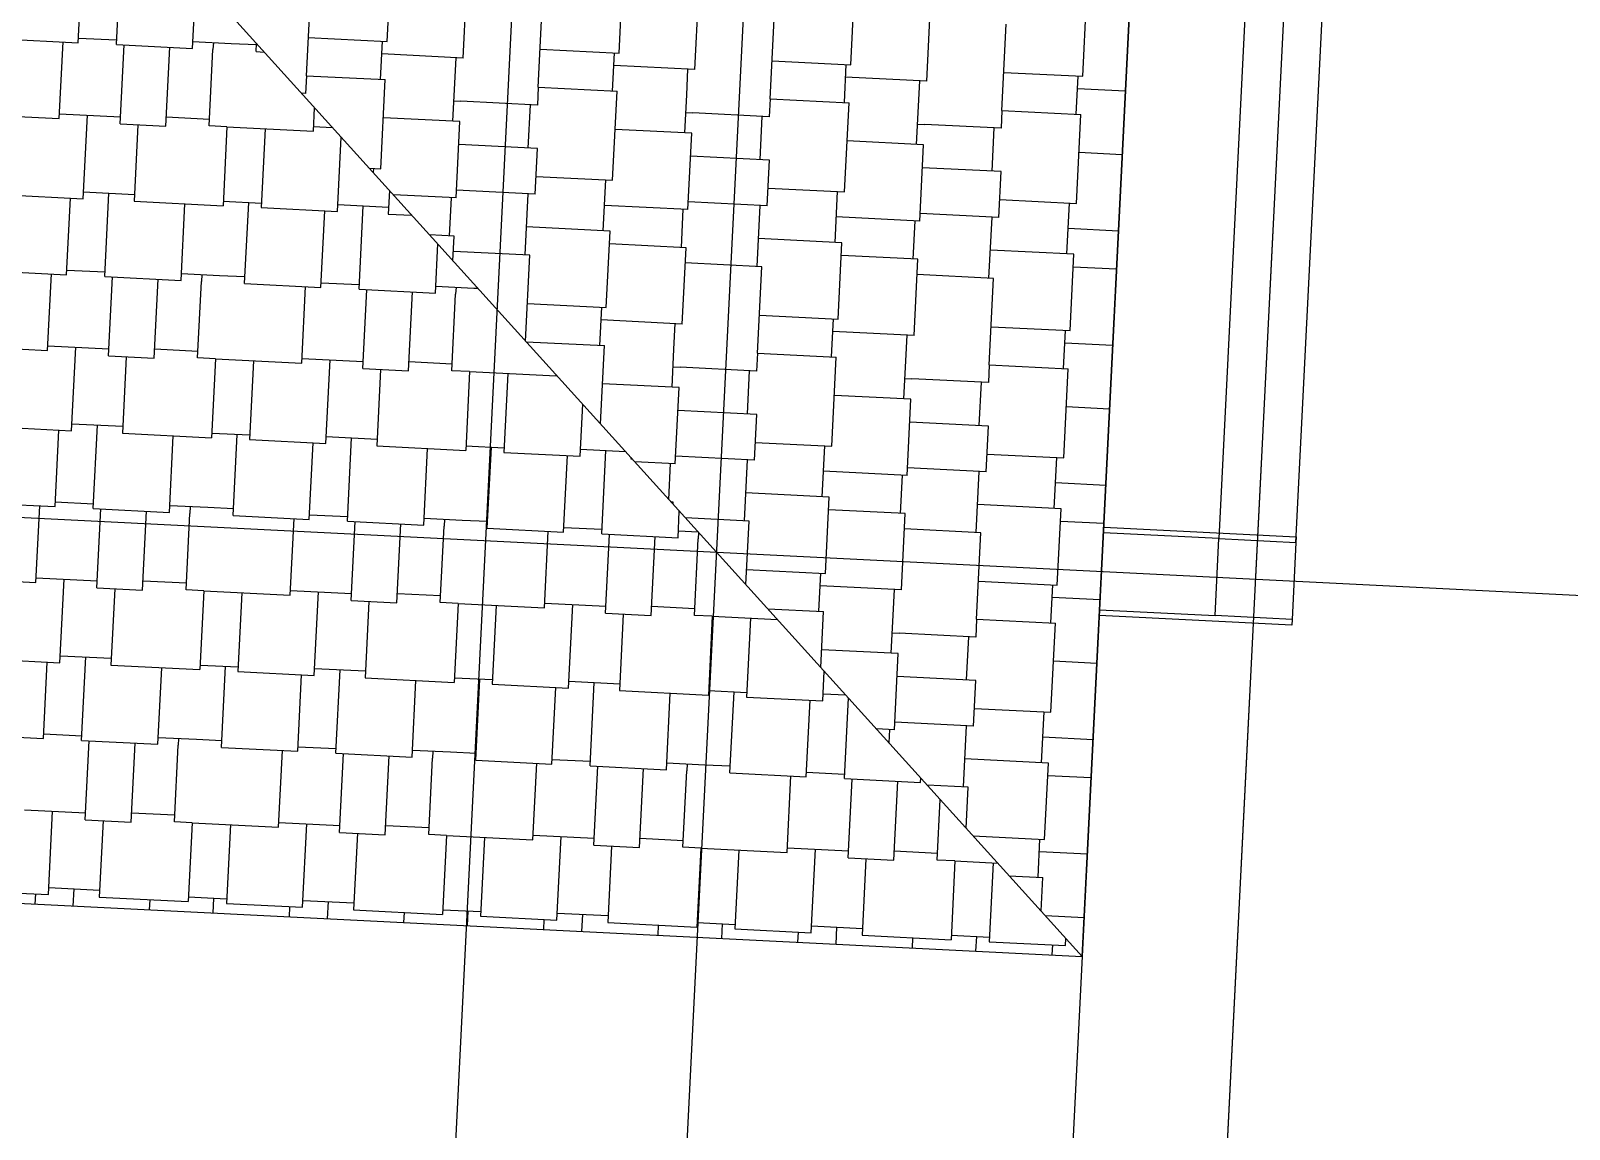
# Model space of a CAD drawing. Extents: x 549999 to 550212, y 1838161 to 1838467.
# Drawn here: x 550174.598 to 550178.589, y 1838343.443 to 1838346.291 of the extents above; entities that cross this region are included whole.
import ezdxf

# ---------------------------------------------------------------- set-up
doc = ezdxf.new("R2010")
doc.units = 0
for name, color, linetype in [('Level 18', 7, 'Continuous'), ('Level 20', 7, 'Continuous'), ('Level 27', 7, 'Continuous'), ('Level 37', 7, 'Continuous'), ('Level 4', 7, 'Continuous'), ('Level 42', 7, 'Continuous'), ('Level 6', 7, 'Continuous')]:
    doc.layers.add(name, color=color, linetype=linetype)

msp = doc.modelspace()

# ---------------------------------------------------------------- linework, layer by layer
at = {"layer": 'Level 18'}
for p, q in [((550176.528, 1838359.9792), (550175.4671, 1838338.7578)), ((550177.1273, 1838359.9493), (550176.0664, 1838338.7278)), ((550178.5255, 1838359.8794), (550177.4646, 1838338.6579)), ((550165.0338, 1838345.5067), (550183.9373, 1838344.5616))]:
    msp.add_line(p, q, dxfattribs=at)
at = {"layer": 'Level 20'}
for p, q in [((550183.2099, 1838461.5918), (550177.1149, 1838339.6741)), ((550183.6094, 1838461.5718), (550177.5144, 1838339.6541))]:
    msp.add_line(p, q, dxfattribs=at)
at = {"layer": 'Level 27'}
for p, q in [((550177.85, 1838348.3703), (550177.6803, 1838344.9745)), ((550177.88, 1838344.9646), (550178.0498, 1838348.3603)), ((550177.6803, 1838344.9745), (550177.3806, 1838344.9895)), ((550177.6703, 1838344.7748), (550177.6803, 1838344.9745)), ((550177.6803, 1838344.9745), (550177.88, 1838344.9646)), ((550177.3707, 1838344.7898), (550177.6703, 1838344.7748))]:
    msp.add_line(p, q, dxfattribs=at)
at = {"layer": 'Level 37'}
for p, q in [((550177.3257, 1838343.8909), (550177.855, 1838354.4777)), ((550173.3881, 1838348.2429), (550177.3257, 1838343.8909)), ((550169.0361, 1838344.3053), (550177.3257, 1838343.8909))]:
    msp.add_line(p, q, dxfattribs=at)
at = {"layer": 'Level 4'}
for p, q in [((550177.3814, 1838345.0045), (550177.8808, 1838344.9795)), ((550177.6703, 1838344.7748), (550177.6803, 1838344.9745)), ((550177.6803, 1838344.9745), (550177.88, 1838344.9646)), ((550177.8808, 1838344.9795), (550177.88, 1838344.9646)), ((550177.8693, 1838344.7498), (550177.3699, 1838344.7748)), ((550177.87, 1838344.7648), (550177.6703, 1838344.7748)), ((550177.87, 1838344.7648), (550177.8693, 1838344.7498))]:
    msp.add_line(p, q, dxfattribs=at)
at = {"layer": 'Level 42'}
for p, q in [((550174.8202, 1838346.2555), (550174.831, 1838346.472)), ((550175.5226, 1838346.2636), (550175.5325, 1838346.4615)), ((550174.7212, 1838346.2604), (550174.7312, 1838346.4589)), ((550175.018, 1838346.2456), (550175.0273, 1838346.4312)), ((550176.1241, 1838346.2335), (550176.134, 1838346.4314)), ((550175.3132, 1838346.1749), (550175.3244, 1838346.3991)), ((550175.7195, 1838346.2207), (550175.7294, 1838346.4186)), ((550176.321, 1838346.1906), (550176.3309, 1838346.3885)), ((550176.7256, 1838346.2034), (550176.7355, 1838346.4013)), ((550175.9147, 1838346.1448), (550175.9259, 1838346.3691)), ((550176.9224, 1838346.1605), (550176.9323, 1838346.3584)), ((550177.3271, 1838346.1734), (550177.337, 1838346.3712)), ((550176.5162, 1838346.1147), (550176.5274, 1838346.339)), ((550177.1176, 1838346.0847), (550177.1288, 1838346.3089)), ((550174.5234, 1838346.2703), (550174.7212, 1838346.2604)), ((550174.6717, 1838346.0639), (550174.6817, 1838346.2624)), ((550174.7218, 1838346.2725), (550174.8208, 1838346.2675)), ((550175.0189, 1838346.2636), (550175.1179, 1838346.2587)), ((550175.0717, 1838346.261), (550175.0708, 1838346.2429)), ((550175.3181, 1838346.2738), (550175.5226, 1838346.2636)), ((550175.5057, 1838346.1652), (550175.5106, 1838346.2642)), ((550174.8202, 1838346.2555), (550175.018, 1838346.2456)), ((550174.8297, 1838346.05), (550174.84, 1838346.2545)), ((550174.9485, 1838346.044), (550174.9587, 1838346.2486)), ((550175.0609, 1838346.0445), (550175.0708, 1838346.2429)), ((550175.1179, 1838346.2587), (550175.1838, 1838346.2554)), ((550175.1829, 1838346.2373), (550175.184, 1838346.2581)), ((550175.1829, 1838346.2373), (550175.2037, 1838346.2363)), ((550175.7195, 1838346.2207), (550175.509, 1838346.2312)), ((550175.6981, 1838346.1556), (550175.7014, 1838346.2216)), ((550175.9196, 1838346.2437), (550176.1241, 1838346.2335)), ((550176.1071, 1838346.1352), (550176.1121, 1838346.2341)), ((550176.321, 1838346.1906), (550176.1104, 1838346.2011)), ((550176.2996, 1838346.1256), (550176.3029, 1838346.1915)), ((550176.5211, 1838346.2137), (550176.7256, 1838346.2034)), ((550176.7086, 1838346.1051), (550176.7136, 1838346.204)), ((550177.1226, 1838346.1836), (550177.3271, 1838346.1734)), ((550175.3132, 1838346.1749), (550175.3109, 1838346.1287)), ((550175.3132, 1838346.1749), (550175.5177, 1838346.1646)), ((550175.5062, 1838345.9338), (550175.5177, 1838346.1646)), ((550175.6932, 1838346.0567), (550175.6981, 1838346.1556)), ((550175.9147, 1838346.1448), (550175.9124, 1838346.0986)), ((550175.9147, 1838346.1448), (550176.1192, 1838346.1346)), ((550176.9224, 1838346.1605), (550176.7119, 1838346.1711)), ((550176.9011, 1838346.0955), (550176.9044, 1838346.1614)), ((550177.3101, 1838346.075), (550177.3151, 1838346.174)), ((550177.4379, 1838346.1348), (550177.3134, 1838346.141)), ((550175.3109, 1838346.1287), (550175.3005, 1838346.1292)), ((550175.6958, 1838346.1095), (550175.7139, 1838346.1086)), ((550175.9124, 1838346.0986), (550175.7139, 1838346.1086)), ((550176.1076, 1838345.9037), (550176.1192, 1838346.1346)), ((550176.2947, 1838346.0266), (550176.2996, 1838346.1256)), ((550176.5162, 1838346.1147), (550176.5138, 1838346.0686)), ((550176.5162, 1838346.1147), (550176.7207, 1838346.1045)), ((550176.7091, 1838345.8737), (550176.7207, 1838346.1045)), ((550174.4475, 1838346.0751), (550174.6717, 1838346.0639)), ((550174.6723, 1838346.0759), (550174.8306, 1838346.068)), ((550174.7341, 1838345.8558), (550174.7449, 1838346.0723)), ((550174.9497, 1838346.0681), (550175.0618, 1838346.0625)), ((550175.3313, 1838346.0309), (550175.3344, 1838346.0918)), ((550175.7112, 1838346.0558), (550175.5127, 1838346.0657)), ((550175.8887, 1838345.9874), (550175.8943, 1838346.0995)), ((550176.2973, 1838346.0794), (550176.3154, 1838346.0785)), ((550176.5138, 1838346.0686), (550176.3154, 1838346.0785)), ((550176.4902, 1838345.9573), (550176.4958, 1838346.0695)), ((550176.8962, 1838345.9965), (550176.9011, 1838346.0955)), ((550177.1176, 1838346.0847), (550177.1153, 1838346.0385)), ((550177.1176, 1838346.0847), (550177.3221, 1838346.0744)), ((550177.3106, 1838345.8436), (550177.3221, 1838346.0744)), ((550174.8297, 1838346.05), (550174.9485, 1838346.044)), ((550174.8759, 1838346.0477), (550174.866, 1838345.8492)), ((550175.1071, 1838346.0422), (550175.0609, 1838346.0445)), ((550175.1071, 1838346.0422), (550175.0968, 1838345.8376)), ((550175.1071, 1838346.0422), (550175.3313, 1838346.0309)), ((550175.206, 1838346.0372), (550175.1958, 1838345.8327)), ((550175.3319, 1838346.043), (550175.3808, 1838346.0405)), ((550175.7013, 1838345.8579), (550175.7112, 1838346.0558)), ((550176.3127, 1838346.0257), (550176.1142, 1838346.0356)), ((550176.3028, 1838345.8278), (550176.3127, 1838346.0257)), ((550176.8988, 1838346.0493), (550176.9168, 1838346.0484)), ((550177.1153, 1838346.0385), (550176.9168, 1838346.0484)), ((550177.0917, 1838345.9273), (550177.0973, 1838346.0394)), ((550175.3936, 1838345.8228), (550175.4033, 1838346.0157)), ((550175.9128, 1838345.9862), (550175.7083, 1838345.9964)), ((550175.9068, 1838345.8675), (550175.9128, 1838345.9862)), ((550176.9142, 1838345.9956), (550176.7157, 1838346.0056)), ((550176.9043, 1838345.7978), (550176.9142, 1838345.9956)), ((550176.5143, 1838345.9561), (550176.3098, 1838345.9664)), ((550176.5083, 1838345.8374), (550176.5143, 1838345.9561)), ((550177.4297, 1838345.9699), (550177.3172, 1838345.9755)), ((550175.476, 1838345.9353), (550175.5062, 1838345.9338)), ((550175.4875, 1838345.9226), (550175.4881, 1838345.9347)), ((550175.9091, 1838345.9136), (550176.1076, 1838345.9037)), ((550176.083, 1838345.7727), (550176.0896, 1838345.9046)), ((550177.1157, 1838345.9261), (550176.9112, 1838345.9363)), ((550177.1098, 1838345.8073), (550177.1157, 1838345.9261)), ((550174.5362, 1838345.8657), (550174.7341, 1838345.8558)), ((550174.735, 1838345.8738), (550174.8669, 1838345.8672)), ((550174.7901, 1838345.654), (550174.8009, 1838345.8705)), ((550175.5286, 1838345.8772), (550175.5256, 1838345.8162)), ((550175.7013, 1838345.8579), (550175.5387, 1838345.866)), ((550175.9068, 1838345.8675), (550175.7023, 1838345.8777)), ((550175.8809, 1838345.7101), (550175.8888, 1838345.8684)), ((550176.5106, 1838345.8836), (550176.7091, 1838345.8737)), ((550176.6845, 1838345.7426), (550176.6911, 1838345.8746)), ((550174.6912, 1838345.6589), (550174.7011, 1838345.8574)), ((550174.866, 1838345.8492), (550175.0968, 1838345.8376)), ((550174.988, 1838345.6441), (550174.9979, 1838345.8426)), ((550175.0974, 1838345.8497), (550175.1964, 1838345.8447)), ((550175.1529, 1838345.6359), (550175.1634, 1838345.8464)), ((550175.1958, 1838345.8327), (550175.3936, 1838345.8228)), ((550175.3507, 1838345.626), (550175.3607, 1838345.8245)), ((550175.3945, 1838345.8409), (550175.5265, 1838345.8343)), ((550175.4497, 1838345.621), (550175.4605, 1838345.8376)), ((550175.6844, 1838345.7596), (550175.6893, 1838345.8585)), ((550176.3028, 1838345.8278), (550176.0863, 1838345.8387)), ((550176.2859, 1838345.7295), (550176.2908, 1838345.8284)), ((550176.5083, 1838345.8374), (550176.3038, 1838345.8476)), ((550176.4824, 1838345.68), (550176.4903, 1838345.8383)), ((550177.1121, 1838345.8535), (550177.3106, 1838345.8436)), ((550177.286, 1838345.7126), (550177.2926, 1838345.8445)), ((550175.5256, 1838345.8162), (550175.5865, 1838345.8132)), ((550176.101, 1838345.7718), (550175.8845, 1838345.7826)), ((550176.9043, 1838345.7978), (550176.6878, 1838345.8086)), ((550176.8873, 1838345.6994), (550176.8923, 1838345.7984)), ((550177.1098, 1838345.8073), (550176.9053, 1838345.8176)), ((550177.0838, 1838345.6499), (550177.0918, 1838345.8082)), ((550175.6964, 1838345.759), (550175.6326, 1838345.7622)), ((550175.6932, 1838345.6952), (550175.6964, 1838345.759)), ((550176.0911, 1838345.5739), (550176.101, 1838345.7718)), ((550176.7025, 1838345.7417), (550176.486, 1838345.7526)), ((550176.6926, 1838345.5439), (550176.7025, 1838345.7417)), ((550177.4198, 1838345.772), (550177.2893, 1838345.7785)), ((550175.6476, 1838345.6111), (550175.6539, 1838345.7386)), ((550175.8929, 1838345.7095), (550175.6944, 1838345.7194)), ((550175.8818, 1838345.4868), (550175.8929, 1838345.7095)), ((550176.2979, 1838345.7289), (550176.0994, 1838345.7388)), ((550176.288, 1838345.531), (550176.2979, 1838345.7289)), ((550176.8994, 1838345.6988), (550176.7009, 1838345.7088)), ((550177.304, 1838345.7117), (550177.0875, 1838345.7225)), ((550177.2941, 1838345.5138), (550177.304, 1838345.7117)), ((550174.4933, 1838345.6688), (550174.6912, 1838345.6589)), ((550174.6417, 1838345.4624), (550174.6516, 1838345.6609)), ((550174.6918, 1838345.671), (550174.7907, 1838345.666)), ((550174.9889, 1838345.6621), (550175.0878, 1838345.6572)), ((550176.4944, 1838345.6794), (550176.2959, 1838345.6893)), ((550176.4832, 1838345.4552), (550176.4944, 1838345.6794)), ((550176.8895, 1838345.501), (550176.8994, 1838345.6988)), ((550177.4148, 1838345.6731), (550177.3024, 1838345.6787)), ((550174.7901, 1838345.654), (550174.988, 1838345.6441)), ((550174.7997, 1838345.4485), (550174.8099, 1838345.653)), ((550174.9184, 1838345.4426), (550174.9286, 1838345.6471)), ((550175.0308, 1838345.443), (550175.0407, 1838345.6415)), ((550175.0416, 1838345.6595), (550175.0407, 1838345.6415)), ((550175.0878, 1838345.6572), (550175.1538, 1838345.6539)), ((550175.1529, 1838345.6359), (550175.3507, 1838345.626)), ((550175.3012, 1838345.4295), (550175.3112, 1838345.6279)), ((550175.3513, 1838345.638), (550175.4503, 1838345.6331)), ((550175.4497, 1838345.621), (550175.6476, 1838345.6111)), ((550175.6485, 1838345.6292), (550175.7474, 1838345.6242)), ((550175.7012, 1838345.6265), (550175.7003, 1838345.6085)), ((550175.7474, 1838345.6242), (550175.7579, 1838345.6237)), ((550177.0959, 1838345.6493), (550176.8974, 1838345.6593)), ((550177.0847, 1838345.4251), (550177.0959, 1838345.6493)), ((550175.4592, 1838345.4155), (550175.4695, 1838345.62)), ((550175.578, 1838345.4096), (550175.5882, 1838345.6141)), ((550175.6904, 1838345.41), (550175.7003, 1838345.6085)), ((550175.8866, 1838345.5842), (550176.0911, 1838345.5739)), ((550176.0742, 1838345.4756), (550176.0791, 1838345.5745)), ((550176.288, 1838345.531), (550176.0775, 1838345.5416)), ((550176.4881, 1838345.5541), (550176.6926, 1838345.5439)), ((550176.6757, 1838345.4455), (550176.6806, 1838345.5445)), ((550176.2666, 1838345.466), (550176.2699, 1838345.5319)), ((550176.8895, 1838345.501), (550176.679, 1838345.5115)), ((550176.8681, 1838345.4359), (550176.8714, 1838345.5019)), ((550177.0896, 1838345.524), (550177.2941, 1838345.5138)), ((550177.2771, 1838345.4155), (550177.2821, 1838345.5144)), ((550174.4174, 1838345.4736), (550174.6417, 1838345.4624)), ((550174.6423, 1838345.4745), (550174.8006, 1838345.4665)), ((550174.704, 1838345.2543), (550174.7148, 1838345.4708)), ((550174.9196, 1838345.4666), (550175.0317, 1838345.461)), ((550175.8833, 1838345.4851), (550176.0862, 1838345.475)), ((550176.0761, 1838345.2721), (550176.0862, 1838345.475)), ((550176.2617, 1838345.367), (550176.2666, 1838345.466)), ((550177.4049, 1838345.4752), (550177.2804, 1838345.4814)), ((550174.7997, 1838345.4485), (550174.9184, 1838345.4426)), ((550174.8458, 1838345.4462), (550174.8359, 1838345.2477)), ((550175.077, 1838345.4407), (550175.0308, 1838345.443)), ((550175.077, 1838345.4407), (550175.0668, 1838345.2362)), ((550175.077, 1838345.4407), (550175.3012, 1838345.4295)), ((550175.1759, 1838345.4357), (550175.1657, 1838345.2312)), ((550175.3018, 1838345.4415), (550175.4601, 1838345.4336)), ((550175.3636, 1838345.2213), (550175.3744, 1838345.4379)), ((550175.5792, 1838345.4337), (550175.6913, 1838345.428)), ((550176.4832, 1838345.4552), (550176.4809, 1838345.409)), ((550176.4832, 1838345.4552), (550176.6877, 1838345.4449)), ((550176.6761, 1838345.2141), (550176.6877, 1838345.4449)), ((550176.8632, 1838345.337), (550176.8681, 1838345.4359)), ((550177.0847, 1838345.4251), (550177.0824, 1838345.3789)), ((550177.0847, 1838345.4251), (550177.2892, 1838345.4149)), ((550175.4592, 1838345.4155), (550175.578, 1838345.4096)), ((550175.5054, 1838345.4132), (550175.4955, 1838345.2147)), ((550175.7366, 1838345.4077), (550175.6904, 1838345.41)), ((550175.7366, 1838345.4077), (550175.7263, 1838345.2032)), ((550175.7366, 1838345.4077), (550175.9608, 1838345.3965)), ((550175.8355, 1838345.4027), (550175.8253, 1838345.1982)), ((550175.9608, 1838345.3965), (550175.961, 1838345.3993)), ((550176.2643, 1838345.4198), (550176.2824, 1838345.4189)), ((550176.4809, 1838345.409), (550176.2824, 1838345.4189)), ((550176.4572, 1838345.2978), (550176.4628, 1838345.4099)), ((550176.8658, 1838345.3897), (550176.8839, 1838345.3888)), ((550177.0824, 1838345.3789), (550176.8839, 1838345.3888)), ((550177.2776, 1838345.184), (550177.2892, 1838345.4149)), ((550176.2797, 1838345.3661), (550176.0813, 1838345.3761)), ((550176.2699, 1838345.1683), (550176.2797, 1838345.3661)), ((550176.8812, 1838345.3361), (550176.6827, 1838345.346)), ((550177.0587, 1838345.2677), (550177.0643, 1838345.3798)), ((550176.0232, 1838345.1884), (550176.0299, 1838345.3231)), ((550176.4813, 1838345.2966), (550176.2768, 1838345.3068)), ((550176.8713, 1838345.1382), (550176.8812, 1838345.3361)), ((550177.3967, 1838345.3103), (550177.2842, 1838345.3159)), ((550174.5061, 1838345.2642), (550174.704, 1838345.2543)), ((550174.7049, 1838345.2723), (550174.8368, 1838345.2657)), ((550174.76, 1838345.0525), (550174.7709, 1838345.269)), ((550176.4753, 1838345.1778), (550176.4813, 1838345.2966)), ((550177.0828, 1838345.2665), (550176.8783, 1838345.2767)), ((550177.0768, 1838345.1478), (550177.0828, 1838345.2665)), ((550174.6611, 1838345.0575), (550174.671, 1838345.2559)), ((550174.8359, 1838345.2477), (550175.0668, 1838345.2362)), ((550174.9579, 1838345.0426), (550174.9678, 1838345.2411)), ((550175.0674, 1838345.2482), (550175.1663, 1838345.2432)), ((550175.1228, 1838345.0344), (550175.1333, 1838345.2449)), ((550175.1657, 1838345.2312), (550175.3636, 1838345.2213)), ((550175.3207, 1838345.0245), (550175.3306, 1838345.223)), ((550175.3645, 1838345.2394), (550175.4964, 1838345.2328)), ((550175.4196, 1838345.0195), (550175.4304, 1838345.2361)), ((550176.4777, 1838345.224), (550176.6761, 1838345.2141)), ((550175.4955, 1838345.2147), (550175.7263, 1838345.2032)), ((550175.6175, 1838345.0096), (550175.6274, 1838345.2081)), ((550175.7269, 1838345.2152), (550175.8259, 1838345.2103)), ((550175.7824, 1838345.0014), (550175.7929, 1838345.2119)), ((550175.8253, 1838345.1982), (550176.0232, 1838345.1884)), ((550175.9803, 1838344.9915), (550175.9902, 1838345.19)), ((550176.0241, 1838345.2064), (550176.1408, 1838345.2006)), ((550176.0792, 1838344.9866), (550176.09, 1838345.2031)), ((550176.1552, 1838345.1846), (550176.1551, 1838345.1818)), ((550176.4753, 1838345.1778), (550176.2708, 1838345.1881)), ((550176.6515, 1838345.0831), (550176.6581, 1838345.215)), ((550177.0791, 1838345.1939), (550177.2776, 1838345.184)), ((550177.253, 1838345.053), (550177.2596, 1838345.1849)), ((550176.1551, 1838345.1818), (550176.1579, 1838345.1816)), ((550176.2699, 1838345.1683), (550176.1653, 1838345.1735)), ((550176.2532, 1838345.0763), (550176.2578, 1838345.1689)), ((550176.4494, 1838345.0204), (550176.4573, 1838345.1787)), ((550176.8713, 1838345.1382), (550176.6548, 1838345.149)), ((550177.0768, 1838345.1478), (550176.8723, 1838345.158)), ((550177.0509, 1838344.9904), (550177.0588, 1838345.1487)), ((550176.8544, 1838345.0399), (550176.8593, 1838345.1388)), ((550177.3868, 1838345.1124), (550177.2563, 1838345.119)), ((550174.4632, 1838345.0674), (550174.6611, 1838345.0575)), ((550174.6617, 1838345.0695), (550174.7606, 1838345.0645)), ((550176.2649, 1838345.0693), (550176.2592, 1838345.0696)), ((550176.2646, 1838345.0637), (550176.2649, 1838345.0693)), ((550176.6695, 1838345.0822), (550176.453, 1838345.093)), ((550176.6597, 1838344.8843), (550176.6695, 1838345.0822)), ((550177.271, 1838345.0521), (550177.0545, 1838345.0629)), ((550174.6116, 1838344.8609), (550174.6215, 1838345.0594)), ((550174.76, 1838345.0525), (550174.9579, 1838345.0426)), ((550174.7696, 1838344.847), (550174.7798, 1838345.0515)), ((550174.8883, 1838344.8411), (550174.8985, 1838345.0456)), ((550174.9588, 1838345.0607), (550175.0577, 1838345.0557)), ((550175.0008, 1838344.8415), (550175.0107, 1838345.04)), ((550175.0116, 1838345.058), (550175.0107, 1838345.04)), ((550175.0577, 1838345.0557), (550175.1237, 1838345.0524)), ((550175.1228, 1838345.0344), (550175.3207, 1838345.0245)), ((550175.2712, 1838344.828), (550175.2811, 1838345.0265)), ((550175.3213, 1838345.0365), (550175.4202, 1838345.0316)), ((550175.6184, 1838345.0277), (550175.7173, 1838345.0227)), ((550175.6712, 1838345.0251), (550175.6702, 1838345.007)), ((550175.7173, 1838345.0227), (550175.7833, 1838345.0194)), ((550176.2771, 1838344.9767), (550176.2805, 1838345.0461)), ((550176.4614, 1838345.0198), (550176.2968, 1838345.0281)), ((550176.8664, 1838345.0393), (550176.6679, 1838345.0492)), ((550176.8565, 1838344.8414), (550176.8664, 1838345.0393)), ((550177.2611, 1838344.8542), (550177.271, 1838345.0521)), ((550175.4196, 1838345.0195), (550175.6175, 1838345.0096)), ((550175.4292, 1838344.814), (550175.4394, 1838345.0185)), ((550175.5479, 1838344.8081), (550175.5581, 1838345.0126)), ((550175.6603, 1838344.8085), (550175.6702, 1838345.007)), ((550175.7824, 1838345.0014), (550175.9803, 1838344.9915)), ((550175.9308, 1838344.795), (550175.9407, 1838344.9935)), ((550175.9809, 1838345.0035), (550176.0798, 1838344.9986)), ((550176.0792, 1838344.9866), (550176.2771, 1838344.9767)), ((550176.0888, 1838344.7811), (550176.099, 1838344.9856)), ((550176.278, 1838344.9947), (550176.3293, 1838344.9921)), ((550176.3307, 1838344.9907), (550176.3298, 1838344.974)), ((550176.4532, 1838344.8553), (550176.4614, 1838345.0198)), ((550177.0629, 1838344.9898), (550176.8644, 1838344.9997)), ((550177.0517, 1838344.7655), (550177.0629, 1838344.9898)), ((550177.3818, 1838345.0135), (550177.2694, 1838345.0191)), ((550176.2075, 1838344.7751), (550176.2177, 1838344.9796)), ((550176.3199, 1838344.7755), (550176.3298, 1838344.974)), ((550174.3873, 1838344.8722), (550174.6116, 1838344.8609)), ((550174.6122, 1838344.873), (550174.7705, 1838344.8651)), ((550174.6739, 1838344.6528), (550174.6848, 1838344.8694)), ((550174.8895, 1838344.8651), (550175.0017, 1838344.8595)), ((550176.4552, 1838344.8945), (550176.6597, 1838344.8843)), ((550176.6427, 1838344.786), (550176.6476, 1838344.8849)), ((550177.0566, 1838344.8644), (550177.2611, 1838344.8542)), ((550174.7696, 1838344.847), (550174.8883, 1838344.8411)), ((550174.8158, 1838344.8447), (550174.8058, 1838344.6462)), ((550175.0469, 1838344.8392), (550175.0008, 1838344.8415)), ((550175.0469, 1838344.8392), (550175.0367, 1838344.6347)), ((550175.0469, 1838344.8392), (550175.2712, 1838344.828)), ((550175.1459, 1838344.8342), (550175.1356, 1838344.6297)), ((550175.2718, 1838344.84), (550175.4301, 1838344.8321)), ((550175.3335, 1838344.6198), (550175.3443, 1838344.8364)), ((550175.5491, 1838344.8322), (550175.6612, 1838344.8266)), ((550176.8565, 1838344.8414), (550176.646, 1838344.8519)), ((550176.8352, 1838344.7763), (550176.8385, 1838344.8423)), ((550177.2442, 1838344.7559), (550177.2491, 1838344.8548)), ((550175.4292, 1838344.814), (550175.5479, 1838344.8081)), ((550175.4753, 1838344.8117), (550175.4654, 1838344.6132)), ((550175.7065, 1838344.8062), (550175.6603, 1838344.8085)), ((550175.7065, 1838344.8062), (550175.6963, 1838344.6017)), ((550175.7065, 1838344.8062), (550175.9308, 1838344.795)), ((550175.8054, 1838344.8013), (550175.7952, 1838344.5968)), ((550175.9314, 1838344.807), (550176.0897, 1838344.7991)), ((550175.9931, 1838344.5869), (550176.0039, 1838344.8034)), ((550176.2087, 1838344.7992), (550176.3208, 1838344.7936)), ((550176.5099, 1838344.7926), (550176.6547, 1838344.7854)), ((550176.6475, 1838344.6405), (550176.6547, 1838344.7854)), ((550177.372, 1838344.8156), (550177.2475, 1838344.8218)), ((550176.0888, 1838344.7811), (550176.2075, 1838344.7751)), ((550176.1349, 1838344.7788), (550176.125, 1838344.5803)), ((550176.3661, 1838344.7732), (550176.3199, 1838344.7755)), ((550176.3661, 1838344.7732), (550176.3558, 1838344.5687)), ((550176.3661, 1838344.7732), (550176.535, 1838344.7648)), ((550176.465, 1838344.7683), (550176.4548, 1838344.5638)), ((550176.8302, 1838344.6774), (550176.8352, 1838344.7763)), ((550177.0517, 1838344.7655), (550177.0494, 1838344.7193)), ((550177.0517, 1838344.7655), (550177.2562, 1838344.7553)), ((550177.2447, 1838344.5244), (550177.2562, 1838344.7553)), ((550176.8328, 1838344.7302), (550176.8509, 1838344.7293)), ((550177.0494, 1838344.7193), (550176.8509, 1838344.7293)), ((550177.0257, 1838344.6081), (550177.0313, 1838344.7202)), ((550174.6748, 1838344.6709), (550174.8067, 1838344.6643)), ((550174.73, 1838344.451), (550174.7408, 1838344.6676)), ((550176.8483, 1838344.6765), (550176.6498, 1838344.6864)), ((550176.8384, 1838344.4786), (550176.8483, 1838344.6765)), ((550174.4761, 1838344.6627), (550174.6739, 1838344.6528)), ((550174.631, 1838344.456), (550174.641, 1838344.6545)), ((550174.8058, 1838344.6462), (550175.0367, 1838344.6347)), ((550174.9278, 1838344.4411), (550174.9378, 1838344.6396)), ((550175.0373, 1838344.6467), (550175.1362, 1838344.6418)), ((550175.0927, 1838344.4329), (550175.1033, 1838344.6434)), ((550175.1356, 1838344.6297), (550175.3335, 1838344.6198)), ((550175.3344, 1838344.6379), (550175.4663, 1838344.6313)), ((550175.3895, 1838344.4181), (550175.4004, 1838344.6346)), ((550176.6527, 1838344.5539), (550176.6565, 1838344.6306)), ((550177.3637, 1838344.6507), (550177.2512, 1838344.6563)), ((550175.2906, 1838344.423), (550175.3005, 1838344.6215)), ((550175.4654, 1838344.6132), (550175.6963, 1838344.6017)), ((550175.5874, 1838344.4082), (550175.5973, 1838344.6067)), ((550175.6969, 1838344.6137), (550175.7958, 1838344.6088)), ((550175.7523, 1838344.3999), (550175.7628, 1838344.6104)), ((550175.7952, 1838344.5968), (550175.9931, 1838344.5869)), ((550175.9502, 1838344.39), (550175.9601, 1838344.5885)), ((550175.994, 1838344.6049), (550176.1259, 1838344.5983)), ((550176.0491, 1838344.3851), (550176.0599, 1838344.6016)), ((550177.0498, 1838344.6069), (550176.8453, 1838344.6171)), ((550177.0439, 1838344.4882), (550177.0498, 1838344.6069)), ((550176.125, 1838344.5803), (550176.3558, 1838344.5687)), ((550176.247, 1838344.3752), (550176.2569, 1838344.5737)), ((550176.3565, 1838344.5808), (550176.4554, 1838344.5758)), ((550176.4119, 1838344.3669), (550176.4224, 1838344.5775)), ((550176.4548, 1838344.5638), (550176.6527, 1838344.5539)), ((550176.6098, 1838344.3571), (550176.6197, 1838344.5555)), ((550176.6536, 1838344.5719), (550176.7122, 1838344.569)), ((550176.7087, 1838344.3521), (550176.7192, 1838344.5613)), ((550177.0462, 1838344.5344), (550177.2447, 1838344.5244)), ((550177.22, 1838344.3934), (550177.2266, 1838344.5253)), ((550174.4332, 1838344.4659), (550174.631, 1838344.456)), ((550174.6316, 1838344.468), (550174.7306, 1838344.4631)), ((550176.8384, 1838344.4786), (550176.7919, 1838344.4809)), ((550176.8246, 1838344.4448), (550176.8263, 1838344.4792)), ((550177.0439, 1838344.4882), (550176.8393, 1838344.4984)), ((550177.0179, 1838344.3308), (550177.0258, 1838344.4891)), ((550174.73, 1838344.451), (550174.9278, 1838344.4411)), ((550174.7395, 1838344.2455), (550174.7498, 1838344.45)), ((550174.8583, 1838344.2396), (550174.8685, 1838344.4441)), ((550174.9287, 1838344.4592), (550175.0277, 1838344.4542)), ((550174.9707, 1838344.24), (550174.9806, 1838344.4385)), ((550174.9815, 1838344.4565), (550174.9806, 1838344.4385)), ((550175.0277, 1838344.4542), (550175.0936, 1838344.4509)), ((550175.0927, 1838344.4329), (550175.2906, 1838344.423)), ((550175.2411, 1838344.2265), (550175.251, 1838344.425)), ((550175.2912, 1838344.435), (550175.3901, 1838344.4301)), ((550175.5883, 1838344.4262), (550175.6873, 1838344.4213)), ((550175.6411, 1838344.4236), (550175.6402, 1838344.4055)), ((550177.3538, 1838344.4529), (550177.2233, 1838344.4594)), ((550175.3895, 1838344.4181), (550175.5874, 1838344.4082)), ((550175.3991, 1838344.2126), (550175.4093, 1838344.4171)), ((550175.5178, 1838344.2066), (550175.5281, 1838344.4111)), ((550175.6303, 1838344.207), (550175.6402, 1838344.4055)), ((550175.6873, 1838344.4213), (550175.7532, 1838344.418)), ((550175.7523, 1838344.3999), (550175.9502, 1838344.39)), ((550175.9007, 1838344.1935), (550175.9106, 1838344.392)), ((550175.9508, 1838344.4021), (550176.0497, 1838344.3971)), ((550176.0491, 1838344.3851), (550176.247, 1838344.3752)), ((550176.0587, 1838344.1796), (550176.0689, 1838344.3841)), ((550176.2479, 1838344.3932), (550176.3468, 1838344.3883)), ((550176.3007, 1838344.3906), (550176.2998, 1838344.3726)), ((550176.3468, 1838344.3883), (550176.4128, 1838344.385)), ((550177.2381, 1838344.3925), (550177.0215, 1838344.4033)), ((550177.2282, 1838344.1946), (550177.2381, 1838344.3925)), ((550176.1774, 1838344.1737), (550176.1876, 1838344.3782)), ((550176.2898, 1838344.1741), (550176.2998, 1838344.3726)), ((550176.4119, 1838344.3669), (550176.6098, 1838344.3571)), ((550176.5603, 1838344.1605), (550176.5702, 1838344.359)), ((550176.6104, 1838344.3691), (550176.7093, 1838344.3641)), ((550176.7087, 1838344.3521), (550176.9066, 1838344.3422)), ((550176.7183, 1838344.1466), (550176.7285, 1838344.3511)), ((550176.837, 1838344.1407), (550176.8472, 1838344.3452)), ((550176.9066, 1838344.3422), (550176.9071, 1838344.3535)), ((550177.3489, 1838344.3539), (550177.2364, 1838344.3595)), ((550177.0299, 1838344.3302), (550176.9234, 1838344.3355)), ((550177.0246, 1838344.2237), (550177.0299, 1838344.3302)), ((550174.5821, 1838344.2715), (550174.7404, 1838344.2636)), ((550174.6439, 1838344.0513), (550174.6547, 1838344.2679)), ((550176.9494, 1838344.1411), (550176.9573, 1838344.2981)), ((550174.7395, 1838344.2455), (550174.8583, 1838344.2396)), ((550174.7857, 1838344.2432), (550174.7758, 1838344.0447)), ((550174.8595, 1838344.2637), (550174.9716, 1838344.2581)), ((550175.0169, 1838344.2377), (550174.9707, 1838344.24)), ((550175.0169, 1838344.2377), (550175.0066, 1838344.0332)), ((550175.0169, 1838344.2377), (550175.2411, 1838344.2265)), ((550175.1158, 1838344.2328), (550175.1056, 1838344.0283)), ((550175.2417, 1838344.2385), (550175.4, 1838344.2306)), ((550175.3034, 1838344.0184), (550175.3143, 1838344.2349)), ((550175.519, 1838344.2307), (550175.6312, 1838344.2251)), ((550175.3991, 1838344.2126), (550175.5178, 1838344.2066)), ((550175.4453, 1838344.2103), (550175.4354, 1838344.0118)), ((550175.6764, 1838344.2047), (550175.6303, 1838344.207)), ((550175.6764, 1838344.2047), (550175.6662, 1838344.0002)), ((550175.6764, 1838344.2047), (550175.9007, 1838344.1935)), ((550175.7754, 1838344.1998), (550175.7651, 1838343.9953)), ((550175.9013, 1838344.2055), (550176.0596, 1838344.1976)), ((550175.963, 1838343.9854), (550175.9738, 1838344.2019)), ((550176.1786, 1838344.1977), (550176.2907, 1838344.1921)), ((550177.0425, 1838344.2039), (550177.2282, 1838344.1946)), ((550177.2112, 1838344.0963), (550177.2161, 1838344.1952)), ((550176.0587, 1838344.1796), (550176.1774, 1838344.1737)), ((550176.1049, 1838344.1773), (550176.0949, 1838343.9788)), ((550176.336, 1838344.1718), (550176.2898, 1838344.1741)), ((550176.336, 1838344.1718), (550176.3258, 1838343.9673)), ((550176.336, 1838344.1718), (550176.5603, 1838344.1605)), ((550176.4349, 1838344.1668), (550176.4247, 1838343.9623)), ((550176.5609, 1838344.1726), (550176.7192, 1838344.1647)), ((550176.6226, 1838343.9524), (550176.6334, 1838344.1689)), ((550176.7183, 1838344.1466), (550176.837, 1838344.1407)), ((550176.7644, 1838344.1443), (550176.7545, 1838343.9458)), ((550176.8382, 1838344.1647), (550176.9503, 1838344.1591)), ((550177.339, 1838344.156), (550177.2145, 1838344.1623)), ((550176.9956, 1838344.1388), (550176.9494, 1838344.1411)), ((550176.9956, 1838344.1388), (550176.9854, 1838343.9343)), ((550176.9956, 1838344.1388), (550177.1065, 1838344.1332)), ((550177.0945, 1838344.1338), (550177.0843, 1838343.9293)), ((550174.6448, 1838344.0694), (550174.7767, 1838344.0628)), ((550174.7085, 1838344.0217), (550174.7107, 1838344.0661)), ((550177.1365, 1838344.1), (550177.2232, 1838344.0957)), ((550177.2189, 1838344.009), (550177.2232, 1838344.0957)), ((550174.446, 1838344.0612), (550174.6439, 1838344.0513)), ((550174.6096, 1838344.0267), (550174.6109, 1838344.053)), ((550174.7758, 1838344.0447), (550175.0066, 1838344.0332)), ((550174.9064, 1838344.0118), (550174.9077, 1838344.0381)), ((550175.0072, 1838344.0452), (550175.1062, 1838344.0403)), ((550175.0713, 1838344.0036), (550175.0732, 1838344.0419)), ((550175.1056, 1838344.0283), (550175.3034, 1838344.0184)), ((550175.3043, 1838344.0364), (550175.4363, 1838344.0298)), ((550175.3681, 1838343.9888), (550175.3703, 1838344.0331)), ((550175.2691, 1838343.9937), (550175.2705, 1838344.02)), ((550175.4354, 1838344.0118), (550175.6662, 1838344.0002)), ((550175.566, 1838343.9789), (550175.5673, 1838344.0052)), ((550175.6668, 1838344.0123), (550175.7657, 1838344.0073)), ((550175.7308, 1838343.9706), (550175.7328, 1838344.009)), ((550175.7651, 1838343.9953), (550175.963, 1838343.9854)), ((550175.9287, 1838343.9607), (550175.93, 1838343.987)), ((550175.9639, 1838344.0034), (550176.0958, 1838343.9968)), ((550176.0277, 1838343.9558), (550176.0299, 1838344.0001)), ((550177.3307, 1838343.9911), (550177.2305, 1838343.9962)), ((550176.0949, 1838343.9788), (550176.3258, 1838343.9673)), ((550176.2255, 1838343.9459), (550176.2268, 1838343.9722)), ((550176.3264, 1838343.9793), (550176.4253, 1838343.9743)), ((550176.3904, 1838343.9377), (550176.3923, 1838343.976)), ((550176.4247, 1838343.9623), (550176.6226, 1838343.9524)), ((550176.5883, 1838343.9278), (550176.5896, 1838343.9541)), ((550176.6235, 1838343.9705), (550176.7554, 1838343.9639)), ((550176.6872, 1838343.9228), (550176.6894, 1838343.9672)), ((550176.7545, 1838343.9458), (550176.9854, 1838343.9343)), ((550176.986, 1838343.9463), (550177.0849, 1838343.9414)), ((550176.8851, 1838343.9129), (550176.8864, 1838343.9392)), ((550177.05, 1838343.9047), (550177.0519, 1838343.943)), ((550177.0843, 1838343.9293), (550177.2822, 1838343.9194)), ((550177.2479, 1838343.8948), (550177.2492, 1838343.9211)), ((550177.2822, 1838343.9194), (550177.2831, 1838343.938)), ((550177.2831, 1838343.9375), (550177.2836, 1838343.9375))]:
    msp.add_line(p, q, dxfattribs=at)
at = {"layer": 'Level 6'}
for p, q in [((550177.6703, 1838344.7748), (550177.6803, 1838344.9745)), ((550177.6803, 1838344.9745), (550177.88, 1838344.9646)), ((550177.88, 1838344.9646), (550177.87, 1838344.7648)), ((550177.87, 1838344.7648), (550177.6703, 1838344.7748))]:
    msp.add_line(p, q, dxfattribs=at)

doc.saveas('drawing.dxf')
